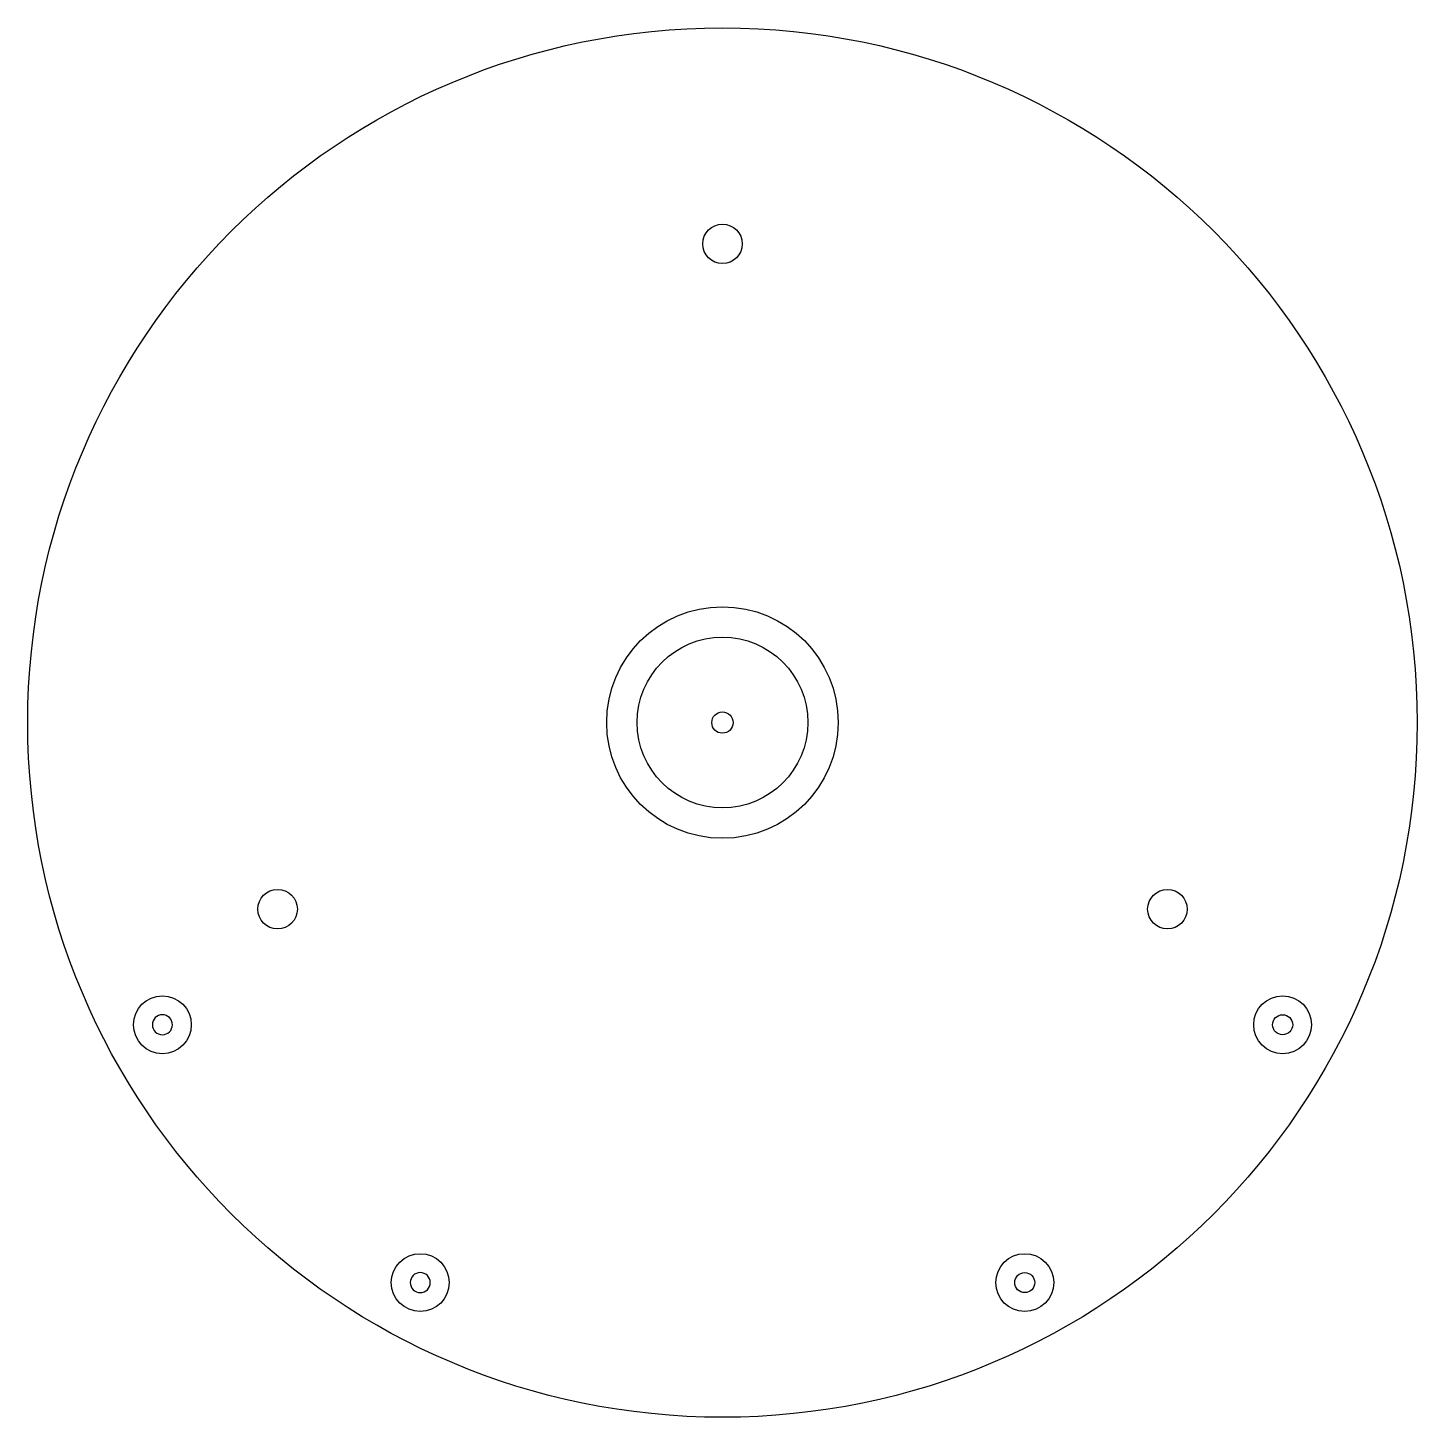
# Model space of a CAD drawing. Extents: x 13 to 31, y 2.2 to 20.2.
import ezdxf

# ---------------------------------------------------------------- set-up
doc = ezdxf.new("R2010")
doc.units = 0
doc.header["$LTSCALE"] = 0.5
doc.layers.add('VISIBLE', color=7, linetype='CONTINUOUS')

msp = doc.modelspace()

# ---------------------------------------------------------------- linework, layer by layer
at = {"layer": 'VISIBLE'}
for centre, radius in [((22.037, 11.232), 9), ((22.037, 17.433), 0.256), ((22.037, 11.232), 1.5), ((22.037, 11.232), 1.106), ((22.037, 11.232), 0.138), ((16.274, 8.814), 0.256), ((27.801, 8.814), 0.256), ((14.781, 7.317), 0.375), ((29.294, 7.317), 0.375), ((29.294, 7.317), 0.13), ((18.122, 3.976), 0.375), ((25.953, 3.976), 0.375), ((25.953, 3.976), 0.13)]:
    msp.add_circle(centre, radius, dxfattribs=at)
at = {"layer": 'VISIBLE', "extrusion": (0, 6.12323e-17, -1)}
for centre in [(-14.781, 7.317), (-18.122, 3.976)]:
    msp.add_circle(centre, 0.13, dxfattribs=at)

doc.saveas('drawing.dxf')
